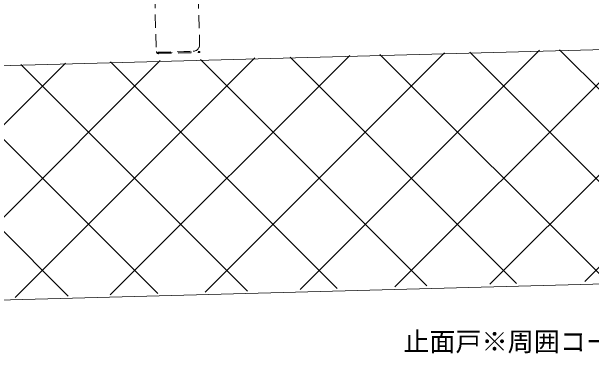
# Model space of a CAD drawing. Units: millimetres, scale not verified. Extents: x -1263 to 1258, y -891 to 1034.
# Drawn here: x -420.6 to -153.8, y -71.6 to 85.7 of the extents above; entities that cross this region are included whole.
import ezdxf
from ezdxf.enums import TextEntityAlignment as Align

# ---------------------------------------------------------------- set-up
doc = ezdxf.new("R2010")
doc.units = ezdxf.units.MM
doc.header["$LTSCALE"] = 3
doc.linetypes.add('DASHED2', pattern=[3, 2, -1])
for name, color, linetype, lineweight in [('0-6_名称1', 5, 'Continuous', 25), ('0-B_屋根1', 6, 'Continuous', 20), ('0-C_屋根2', 3, 'Continuous', 9), ('2-1_裏貼1', 2, 'Continuous', 18), ('2-E_エプロン', 7, 'DASHED2', 5)]:
    doc.layers.add(name, color=color, linetype=linetype, lineweight=lineweight)
doc.styles.add('ＭＳ ゴシック', font='')
doc.styles.get('ＭＳ ゴシック').set_extended_font_data('MS Gothic')

msp = doc.modelspace()

# ---------------------------------------------------------------- linework, layer by layer
at = {"layer": '0-B_屋根1'}
msp.add_line((-82.062, 70.007), (-1042.062, 44.373), dxfattribs=at)
at = {"layer": '0-C_屋根2'}
msp.add_line((-2.062, -35.657), (-1042.062, -63.675), dxfattribs=at)
at = {"layer": '2-1_裏貼1'}
for p, q in [((-200.525, -39.712), (-90.519, 70.293)), ((-156.855, -38.469), (-46.905, 71.481)), ((-331.534, -43.443), (-221.363, 66.729)), ((-287.864, -42.199), (-177.748, 67.917)), ((-244.195, -40.956), (-134.134, 69.105)), ((-105.739, -37.013), (-209.797, 67.044)), ((-64.488, -35.839), (-168.496, 68.169)), ((-418.874, -45.93), (-308.592, 64.353)), ((-375.204, -44.686), (-264.977, 65.541)), ((-188.243, -39.363), (-292.4, 64.794)), ((-146.991, -38.188), (-251.098, 65.919)), ((-506.214, -48.417), (-395.82, 61.977)), ((-462.544, -47.173), (-352.206, 63.165)), ((-311.998, -42.887), (-416.304, 61.419)), ((-270.747, -41.712), (-375.002, 62.544)), ((-229.495, -40.537), (-333.701, 63.669)), ((-394.502, -45.236), (-498.906, 59.169)), ((-353.25, -44.061), (-457.605, 60.294))]:
    msp.add_line(p, q, dxfattribs=at)
at = {"layer": '2-E_エプロン'}
for p, q in [((-359.301, 246.232), (-353.971, 67.417)), ((-336.604, 156.04), (-334.056, 70.55)), ((-353.333, 66.974), (-336.965, 67.462)), ((-352.939, 66.342), (-333.947, 66.908)), ((-352.751, 66.748), (-333.959, 67.308)), ((-333.959, 67.308), (-333.947, 66.908))]:
    msp.add_line(p, q, dxfattribs=at)
for centre, radius, start, end in [((-337.055, 70.461), 3, 271.7073, 1.7073), ((-352.969, 67.342), 1, 175.64612, 271.7073), ((-352.775, 67.548), 0.8, 225.76865, 271.7073)]:
    msp.add_arc(centre, radius, start, end, dxfattribs=at)

# ---------------------------------------------------------------- texts
at = {"layer": '0-6_名称1', "style": 'ＭＳ ゴシック'}
msp.add_text('止面戸※周囲コーティング', height=8.798, dxfattribs=at).set_placement((-240.372, -73.209), align=Align.BOTTOM_LEFT)

doc.saveas('drawing.dxf')
